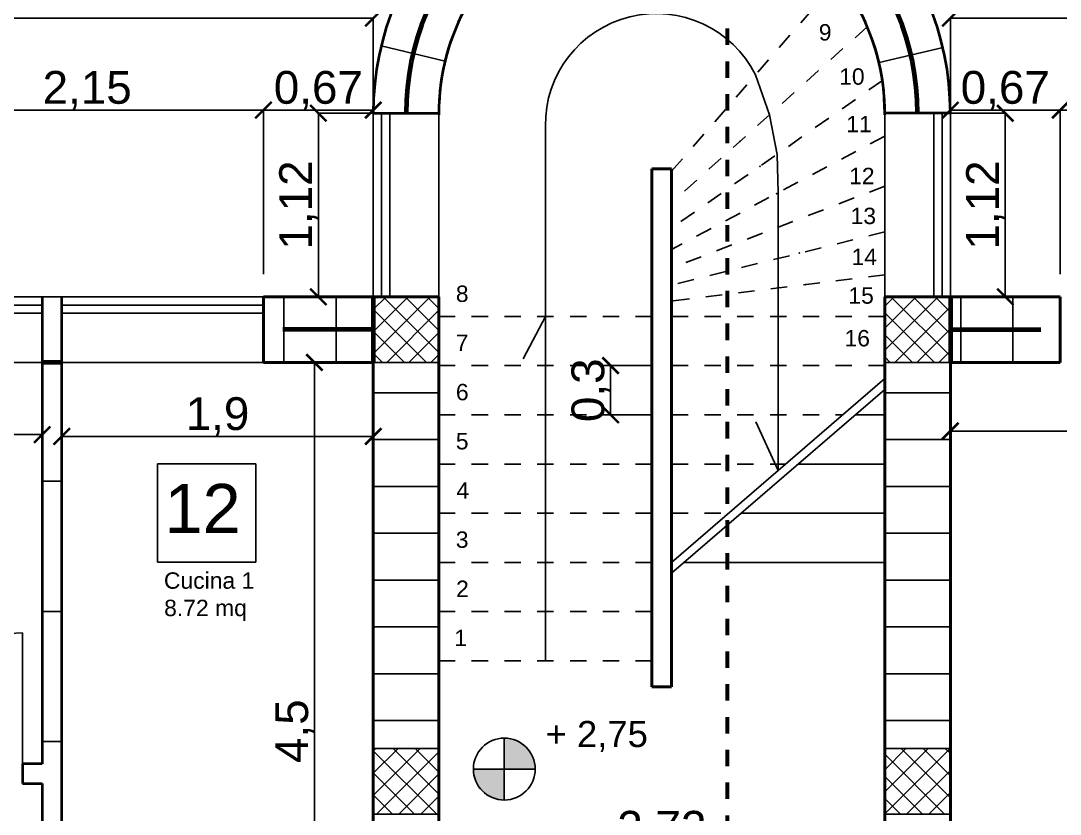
# Model space of a CAD drawing. Header units: millimetres. Extents: x 2459 to 3981, y 1231 to 4850.
# Drawn here: x 3667.85 to 3674.19, y 1289.13 to 1293.97 of the extents above; entities that cross this region are included whole.
import ezdxf

# ---------------------------------------------------------------- set-up
doc = ezdxf.new("R2010")
doc.units = ezdxf.units.MM
doc.linetypes.add('JIS_02_0.7', pattern=[1.35, 0.75, -0.6])
doc.linetypes.add('TRATTEGGIATA', pattern=[0.75, 0.5, -0.25])
for name, color, linetype, lineweight in [('linee murature', 253, 'Continuous', 70), ('linee muri', 7, 'Continuous', 40), ('SEZIONI', 7, 'TRATTEGGIATA', 60)]:
    doc.layers.add(name, color=color, linetype=linetype, lineweight=lineweight)
doc.layers.add('quoteee', color=7, linetype='Continuous')
doc.styles.get("Standard").update_dxf_attribs({"font": 'arial.ttf'})
doc.dimstyles.new('Copia di ISO-25', dxfattribs={"dimtxt": 0.2, "dimasz": 0.1, "dimexe": 0, "dimexo": 0, "dimgap": 0, "dimtad": 3, "dimtxsty": 'Standard', "dimblk": 'ARCHTICK', "dimcen": -2.5, "dimclrd": 256, "dimclre": 256, "dimclrt": 256, "dimadec": 0, "dimazin": 0, "dimtfac": 1, "dimtmove": 2, "dimatfit": 3, "dimldrblk": 'ARCHTICK', "dimfxl": 1, "dimfxlon": 1, "dimtfillclr": 256, "dimlwd": -1, "dimlwe": -1, "dimarcsym": 0})

# ---------------------------------------------------------------- blocks, each defined once
blk = doc.blocks.new('_ArchTick')
at = {"color": 0, "linetype": 'ByBlock', "const_width": 0.15}
blk.add_lwpolyline([(-0.5, -0.5), (0.5, 0.5)], dxfattribs=at)
blk = doc.blocks.new('*D184')
at = {"layer": 'Defpoints', "color": 0, "lineweight": -3, "ltscale": 0.01, "transparency": 16777216}
for p in [(3666.0347, 1291.8906), (3667.9847, 1291.8906), (3667.9847, 1291.4496)]:
    blk.add_point(p, dxfattribs=at)
at = {"layer": 'quoteee', "ltscale": 0.01, "transparency": 16777216}
for p, q in [((3666.0347, 1291.8906), (3666.0347, 1291.4496)), ((3667.9847, 1291.8906), (3667.9847, 1291.4496)), ((3666.0347, 1291.4496), (3667.9847, 1291.4496))]:
    blk.add_line(p, q, dxfattribs=at)
at = {"layer": 'quoteee', "ltscale": 0.01, "transparency": 16777216, "xscale": 0.1, "yscale": 0.1, "zscale": 0.1, "rotation": 180}
blk.add_blockref('_ArchTick', (3666.0347, 1291.4496), dxfattribs=at)
at = {"layer": 'quoteee', "ltscale": 0.01, "transparency": 16777216, "xscale": 0.1, "yscale": 0.1, "zscale": 0.1}
blk.add_blockref('_ArchTick', (3667.9847, 1291.4496), dxfattribs=at)
at = {"layer": 'quoteee', "ltscale": 0.01, "transparency": 16777216, "insert": (3667.0097, 1291.5698), "char_height": 0.2, "attachment_point": 5}
blk.add_mtext('1,95', dxfattribs=at)
blk = doc.blocks.new('*D185')
at = {"layer": 'Defpoints', "color": 0, "lineweight": -3, "ltscale": 0.01, "transparency": 16777216}
for p in [(3670.0047, 1291.439), (3668.1047, 1288.2906), (3670.0047, 1288.2906)]:
    blk.add_point(p, dxfattribs=at)
at = {"layer": 'quoteee', "ltscale": 0.01, "transparency": 16777216}
for p, q in [((3668.1047, 1290.439), (3668.1047, 1291.439)), ((3668.1047, 1291.439), (3670.0047, 1291.439)), ((3670.0047, 1290.439), (3670.0047, 1291.439))]:
    blk.add_line(p, q, dxfattribs=at)
at = {"layer": 'quoteee', "ltscale": 0.01, "transparency": 16777216, "xscale": 0.1, "yscale": 0.1, "zscale": 0.1, "rotation": 180}
blk.add_blockref('_ArchTick', (3668.1047, 1291.439), dxfattribs=at)
at = {"layer": 'quoteee', "ltscale": 0.01, "transparency": 16777216, "xscale": 0.1, "yscale": 0.1, "zscale": 0.1}
blk.add_blockref('_ArchTick', (3670.0047, 1291.439), dxfattribs=at)
at = {"layer": 'quoteee', "ltscale": 0.01, "transparency": 16777216, "insert": (3669.0547, 1291.5592), "char_height": 0.2, "attachment_point": 5}
blk.add_mtext('1,9', dxfattribs=at)
blk = doc.blocks.new('*D302')
at = {"layer": 'Defpoints', "color": 0, "lineweight": -3, "ltscale": 0.01, "transparency": 16777216}
for p in [(3669.6454, 1291.8906), (3670.0047, 1291.8906), (3670.0047, 1287.3906)]:
    blk.add_point(p, dxfattribs=at)
at = {"layer": 'quoteee', "ltscale": 0.01, "transparency": 16777216}
for p, q in [((3670.0047, 1291.8906), (3669.6454, 1291.8906)), ((3669.6454, 1287.3906), (3669.6454, 1291.8906)), ((3670.0047, 1287.3906), (3669.6454, 1287.3906))]:
    blk.add_line(p, q, dxfattribs=at)
at = {"layer": 'quoteee', "ltscale": 0.01, "transparency": 16777216, "xscale": 0.1, "yscale": 0.1, "zscale": 0.1}
for p, rotation in [((3669.6454, 1291.8906), 90), ((3669.6454, 1287.3906), 270)]:
    blk.add_blockref('_ArchTick', p, dxfattribs=dict(at, rotation=rotation))
at = {"layer": 'quoteee', "ltscale": 0.01, "transparency": 16777216, "insert": (3669.5257, 1289.6406), "char_height": 0.2, "attachment_point": 5, "rotation": 90}
blk.add_mtext('4,5', dxfattribs=at)
blk = doc.blocks.new('*D313')
at = {"layer": 'Defpoints', "color": 0, "lineweight": -3, "ltscale": 0.01, "transparency": 16777216}
for p in [(3673.1247, 1288.9156), (3670.4047, 1287.3906), (3673.1247, 1287.3906)]:
    blk.add_point(p, dxfattribs=at)
at = {"layer": 'quoteee', "ltscale": 0.01, "transparency": 16777216}
for p, q in [((3670.4047, 1287.9156), (3670.4047, 1288.9156)), ((3670.4047, 1288.9156), (3673.1247, 1288.9156)), ((3673.1247, 1287.9156), (3673.1247, 1288.9156))]:
    blk.add_line(p, q, dxfattribs=at)
at = {"layer": 'quoteee', "ltscale": 0.01, "transparency": 16777216, "xscale": 0.1, "yscale": 0.1, "zscale": 0.1, "rotation": 180}
blk.add_blockref('_ArchTick', (3670.4047, 1288.9156), dxfattribs=at)
at = {"layer": 'quoteee', "ltscale": 0.01, "transparency": 16777216, "xscale": 0.1, "yscale": 0.1, "zscale": 0.1}
blk.add_blockref('_ArchTick', (3673.1247, 1288.9156), dxfattribs=at)
at = {"layer": 'quoteee', "ltscale": 0.01, "transparency": 16777216, "insert": (3671.7647, 1289.0357), "char_height": 0.2, "attachment_point": 5}
blk.add_mtext('2,72', dxfattribs=at)
blk = doc.blocks.new('*D397')
at = {"layer": 'Defpoints', "color": 0, "lineweight": -3, "transparency": 16777216}
for p in [(3670.0047, 1293.4106), (3669.6697, 1292.2906), (3670.0047, 1292.2906)]:
    blk.add_point(p, dxfattribs=at)
at = {"layer": 'quoteee', "transparency": 16777216}
for p, q in [((3670.0047, 1293.4106), (3669.6697, 1293.4106)), ((3669.6697, 1293.4106), (3669.6697, 1292.2906)), ((3670.0047, 1292.2906), (3669.6697, 1292.2906))]:
    blk.add_line(p, q, dxfattribs=at)
at = {"layer": 'quoteee', "transparency": 16777216, "xscale": 0.1, "yscale": 0.1, "zscale": 0.1}
for p, rotation in [((3669.6697, 1293.4106), 90), ((3669.6697, 1292.2906), 270)]:
    blk.add_blockref('_ArchTick', p, dxfattribs=dict(at, rotation=rotation))
at = {"layer": 'quoteee', "transparency": 16777216, "insert": (3669.5496, 1292.8506), "char_height": 0.2, "attachment_point": 5, "rotation": 90}
blk.add_mtext('1,12', dxfattribs=at)
blk = doc.blocks.new('*D398')
at = {"layer": 'Defpoints', "color": 0, "lineweight": -3, "transparency": 16777216}
for p in [(3670.0047, 1293.4296), (3669.3347, 1292.2906), (3670.0047, 1292.2906)]:
    blk.add_point(p, dxfattribs=at)
at = {"layer": 'quoteee', "transparency": 16777216}
for p, q in [((3669.3347, 1292.4296), (3669.3347, 1293.4296)), ((3669.3347, 1293.4296), (3670.0047, 1293.4296)), ((3670.0047, 1292.4296), (3670.0047, 1293.4296))]:
    blk.add_line(p, q, dxfattribs=at)
at = {"layer": 'quoteee', "transparency": 16777216, "xscale": 0.1, "yscale": 0.1, "zscale": 0.1, "rotation": 180}
blk.add_blockref('_ArchTick', (3669.3347, 1293.4296), dxfattribs=at)
at = {"layer": 'quoteee', "transparency": 16777216, "xscale": 0.1, "yscale": 0.1, "zscale": 0.1}
blk.add_blockref('_ArchTick', (3670.0047, 1293.4296), dxfattribs=at)
at = {"layer": 'quoteee', "transparency": 16777216, "insert": (3669.6697, 1293.5497), "char_height": 0.2, "attachment_point": 5}
blk.add_mtext('0,67', dxfattribs=at)
blk = doc.blocks.new('*D399')
at = {"layer": 'Defpoints', "color": 0, "lineweight": -3, "transparency": 16777216}
for p in [(3669.3347, 1293.4296), (3667.1847, 1292.2906), (3669.3347, 1292.2906)]:
    blk.add_point(p, dxfattribs=at)
at = {"layer": 'quoteee', "transparency": 16777216}
for p, q in [((3667.1847, 1292.4296), (3667.1847, 1293.4296)), ((3667.1847, 1293.4296), (3669.3347, 1293.4296)), ((3669.3347, 1292.4296), (3669.3347, 1293.4296))]:
    blk.add_line(p, q, dxfattribs=at)
at = {"layer": 'quoteee', "transparency": 16777216, "xscale": 0.1, "yscale": 0.1, "zscale": 0.1, "rotation": 180}
blk.add_blockref('_ArchTick', (3667.1847, 1293.4296), dxfattribs=at)
at = {"layer": 'quoteee', "transparency": 16777216, "xscale": 0.1, "yscale": 0.1, "zscale": 0.1}
blk.add_blockref('_ArchTick', (3669.3347, 1293.4296), dxfattribs=at)
at = {"layer": 'quoteee', "transparency": 16777216, "insert": (3668.2597, 1293.5497), "char_height": 0.2, "attachment_point": 5}
blk.add_mtext('2,15', dxfattribs=at)
blk = doc.blocks.new('*D401')
at = {"layer": 'Defpoints', "color": 0, "lineweight": -3, "transparency": 16777216}
for p in [(3670.0047, 1293.9904), (3663.6147, 1292.2906), (3670.0047, 1292.2906)]:
    blk.add_point(p, dxfattribs=at)
at = {"layer": 'quoteee', "transparency": 16777216}
for p, q in [((3663.6147, 1292.9904), (3663.6147, 1293.9904)), ((3663.6147, 1293.9904), (3670.0047, 1293.9904)), ((3670.0047, 1292.9904), (3670.0047, 1293.9904))]:
    blk.add_line(p, q, dxfattribs=at)
at = {"layer": 'quoteee', "transparency": 16777216, "xscale": 0.1, "yscale": 0.1, "zscale": 0.1, "rotation": 180}
blk.add_blockref('_ArchTick', (3663.6147, 1293.9904), dxfattribs=at)
at = {"layer": 'quoteee', "transparency": 16777216, "xscale": 0.1, "yscale": 0.1, "zscale": 0.1}
blk.add_blockref('_ArchTick', (3670.0047, 1293.9904), dxfattribs=at)
at = {"layer": 'quoteee', "transparency": 16777216, "insert": (3666.8097, 1294.1106), "char_height": 0.2, "attachment_point": 5}
blk.add_mtext('6,39', dxfattribs=at)
blk = doc.blocks.new('*D402')
at = {"layer": 'Defpoints', "color": 0, "lineweight": -3, "transparency": 16777216}
for p in [(3671.7047, 1291.8706), (3671.4524, 1291.5706), (3671.7047, 1291.5706)]:
    blk.add_point(p, dxfattribs=at)
at = {"layer": 'quoteee', "transparency": 16777216}
for p, q in [((3671.7047, 1291.8706), (3671.4524, 1291.8706)), ((3671.4524, 1291.8706), (3671.4524, 1291.5706)), ((3671.7047, 1291.5706), (3671.4524, 1291.5706))]:
    blk.add_line(p, q, dxfattribs=at)
at = {"layer": 'quoteee', "transparency": 16777216, "xscale": 0.1, "yscale": 0.1, "zscale": 0.1}
for p, rotation in [((3671.4524, 1291.8706), 90), ((3671.4524, 1291.5706), 270)]:
    blk.add_blockref('_ArchTick', p, dxfattribs=dict(at, rotation=rotation))
at = {"layer": 'quoteee', "transparency": 16777216, "insert": (3671.3322, 1291.7206), "char_height": 0.2, "attachment_point": 5, "rotation": 90}
blk.add_mtext('0,3', dxfattribs=at)
blk = doc.blocks.new('*D452')
at = {"layer": 'Defpoints', "color": 0, "lineweight": -3, "transparency": 16777216}
for p in [(3679.9147, 1295.3345), (3663.6147, 1292.2906), (3679.9147, 1292.2906)]:
    blk.add_point(p, dxfattribs=at)
at = {"layer": 'quoteee', "transparency": 16777216}
for p, q in [((3663.6147, 1294.3345), (3663.6147, 1295.3345)), ((3663.6147, 1295.3345), (3679.9147, 1295.3345)), ((3679.9147, 1294.3345), (3679.9147, 1295.3345))]:
    blk.add_line(p, q, dxfattribs=at)
at = {"layer": 'quoteee', "transparency": 16777216, "xscale": 0.1, "yscale": 0.1, "zscale": 0.1, "rotation": 180}
blk.add_blockref('_ArchTick', (3663.6147, 1295.3345), dxfattribs=at)
at = {"layer": 'quoteee', "transparency": 16777216, "xscale": 0.1, "yscale": 0.1, "zscale": 0.1}
blk.add_blockref('_ArchTick', (3679.9147, 1295.3345), dxfattribs=at)
at = {"layer": 'quoteee', "transparency": 16777216, "insert": (3671.7647, 1295.4547), "char_height": 0.2, "attachment_point": 5}
blk.add_mtext('16,3', dxfattribs=at)
blk = doc.blocks.new('*D230')
at = {"layer": 'Defpoints', "color": 0, "lineweight": -3, "transparency": 16777216}
for p in [(3673.5247, 1293.4106), (3673.5247, 1292.2906), (3673.8597, 1292.2906)]:
    blk.add_point(p, dxfattribs=at)
at = {"layer": 'quoteee', "transparency": 16777216}
for p, q in [((3673.5247, 1293.4106), (3673.8597, 1293.4106)), ((3673.8597, 1293.4106), (3673.8597, 1292.2906)), ((3673.5247, 1292.2906), (3673.8597, 1292.2906))]:
    blk.add_line(p, q, dxfattribs=at)
at = {"layer": 'quoteee', "transparency": 16777216, "xscale": 0.1, "yscale": 0.1, "zscale": 0.1}
for p, rotation in [((3673.8597, 1293.4106), 90), ((3673.8597, 1292.2906), 270)]:
    blk.add_blockref('_ArchTick', p, dxfattribs=dict(at, rotation=rotation))
at = {"layer": 'quoteee', "transparency": 16777216, "insert": (3673.7396, 1292.8506), "char_height": 0.2, "attachment_point": 5, "rotation": 90}
blk.add_mtext('1,12', dxfattribs=at)
blk = doc.blocks.new('*D231')
at = {"layer": 'Defpoints', "color": 0, "lineweight": -3, "transparency": 16777216}
for p in [(3673.5247, 1293.4296), (3673.5247, 1292.2906), (3674.1947, 1292.2906)]:
    blk.add_point(p, dxfattribs=at)
at = {"layer": 'quoteee', "transparency": 16777216}
for p, q in [((3673.5247, 1292.4296), (3673.5247, 1293.4296)), ((3674.1947, 1293.4296), (3673.5247, 1293.4296)), ((3674.1947, 1292.4296), (3674.1947, 1293.4296))]:
    blk.add_line(p, q, dxfattribs=at)
at = {"layer": 'quoteee', "transparency": 16777216, "xscale": 0.1, "yscale": 0.1, "zscale": 0.1, "rotation": 180}
blk.add_blockref('_ArchTick', (3673.5247, 1293.4296), dxfattribs=at)
at = {"layer": 'quoteee', "transparency": 16777216, "xscale": 0.1, "yscale": 0.1, "zscale": 0.1}
blk.add_blockref('_ArchTick', (3674.1947, 1293.4296), dxfattribs=at)
at = {"layer": 'quoteee', "transparency": 16777216, "insert": (3673.8597, 1293.5497), "char_height": 0.2, "attachment_point": 5}
blk.add_mtext('0,67', dxfattribs=at)
blk = doc.blocks.new('*D232')
at = {"layer": 'Defpoints', "color": 0, "lineweight": -3, "transparency": 16777216}
for p in [(3674.1947, 1293.4296), (3674.1947, 1292.2906), (3676.3447, 1292.2906)]:
    blk.add_point(p, dxfattribs=at)
at = {"layer": 'quoteee', "transparency": 16777216}
for p, q in [((3674.1947, 1292.4296), (3674.1947, 1293.4296)), ((3676.3447, 1293.4296), (3674.1947, 1293.4296)), ((3676.3447, 1292.4296), (3676.3447, 1293.4296))]:
    blk.add_line(p, q, dxfattribs=at)
at = {"layer": 'quoteee', "transparency": 16777216, "xscale": 0.1, "yscale": 0.1, "zscale": 0.1, "rotation": 180}
blk.add_blockref('_ArchTick', (3674.1947, 1293.4296), dxfattribs=at)
at = {"layer": 'quoteee', "transparency": 16777216, "xscale": 0.1, "yscale": 0.1, "zscale": 0.1}
blk.add_blockref('_ArchTick', (3676.3447, 1293.4296), dxfattribs=at)
at = {"layer": 'quoteee', "transparency": 16777216, "insert": (3675.2697, 1293.5497), "char_height": 0.2, "attachment_point": 5}
blk.add_mtext('2,15', dxfattribs=at)
blk = doc.blocks.new('*D234')
at = {"layer": 'Defpoints', "color": 0, "lineweight": -3, "transparency": 16777216}
for p in [(3673.5247, 1293.9904), (3673.5247, 1292.2906), (3679.9147, 1292.2906)]:
    blk.add_point(p, dxfattribs=at)
at = {"layer": 'quoteee', "transparency": 16777216}
for p, q in [((3673.5247, 1292.9904), (3673.5247, 1293.9904)), ((3679.9147, 1293.9904), (3673.5247, 1293.9904)), ((3679.9147, 1292.9904), (3679.9147, 1293.9904))]:
    blk.add_line(p, q, dxfattribs=at)
at = {"layer": 'quoteee', "transparency": 16777216, "xscale": 0.1, "yscale": 0.1, "zscale": 0.1, "rotation": 180}
blk.add_blockref('_ArchTick', (3673.5247, 1293.9904), dxfattribs=at)
at = {"layer": 'quoteee', "transparency": 16777216, "xscale": 0.1, "yscale": 0.1, "zscale": 0.1}
blk.add_blockref('_ArchTick', (3679.9147, 1293.9904), dxfattribs=at)
at = {"layer": 'quoteee', "transparency": 16777216, "insert": (3676.7197, 1294.1106), "char_height": 0.2, "attachment_point": 5}
blk.add_mtext('6,39', dxfattribs=at)
blk = doc.blocks.new('*D677')
at = {"ltscale": 0.01, "transparency": 16777216}
for p, q in [((3673.5247, 1291.4718), (3673.5247, 1291.4718)), ((3675.4247, 1291.4718), (3673.5247, 1291.4718)), ((3675.4247, 1291.4718), (3675.4247, 1291.4718))]:
    blk.add_line(p, q, dxfattribs=at)
at = {"layer": 'Defpoints', "color": 0, "linetype": 'Continuous', "lineweight": -3, "ltscale": 0.01, "transparency": 16777216}
for p in [(3673.5247, 1291.4718), (3673.5247, 1291.4718), (3675.4247, 1291.4718)]:
    blk.add_point(p, dxfattribs=at)
at = {"linetype": 'Continuous', "ltscale": 0.01, "transparency": 16777216, "xscale": 0.1, "yscale": 0.1, "zscale": 0.1, "rotation": 180}
blk.add_blockref('_ArchTick', (3673.5247, 1291.4718), dxfattribs=at)
at = {"linetype": 'Continuous', "ltscale": 0.01, "transparency": 16777216, "xscale": 0.1, "yscale": 0.1, "zscale": 0.1}
blk.add_blockref('_ArchTick', (3675.4247, 1291.4718), dxfattribs=at)
at = {"linetype": 'Continuous', "lineweight": -3, "ltscale": 0.01, "transparency": 16777216, "insert": (3674.4747, 1291.592), "char_height": 0.2, "attachment_point": 5}
blk.add_mtext('1,9', dxfattribs=at)

msp = doc.modelspace()

# ---------------------------------------------------------------- hatches: boundary and pattern name
h = msp.add_hatch()
h.set_pattern_fill('ANSI37', color=256, scale=0.03)
h.paths.add_polyline_path([(3671.964742, 1287.791736), (3671.564742, 1287.791736), (3671.564742, 1287.391736), (3671.964742, 1287.391736)])
h.paths.add_polyline_path([(3664.014742, 1292.290565), (3663.614742, 1292.290565), (3663.614742, 1291.890565), (3664.014742, 1291.890565)])
h.paths.add_polyline_path([(3667.024742, 1292.290565), (3666.624742, 1292.290565), (3666.624742, 1291.890565), (3667.024742, 1291.890565)])
h.paths.add_polyline_path([(3670.004742, 1291.890565), (3670.404742, 1291.890565), (3670.404742, 1292.290565), (3670.004742, 1292.290565)])
h.paths.add_polyline_path([(3670.004742, 1289.134637), (3670.404742, 1289.134637), (3670.404742, 1289.534637), (3670.004742, 1289.534637)])
h.paths.add_polyline_path([(3664.014742, 1289.534637), (3663.614742, 1289.534637), (3663.614742, 1289.134637), (3664.014742, 1289.134637)])
h.paths.add_polyline_path([(3670.004742, 1284.920565), (3670.404742, 1284.920565), (3670.404742, 1285.320565), (3670.004742, 1285.320565)])
h.paths.add_polyline_path([(3668.374742, 1285.320565), (3667.974742, 1285.320565), (3667.974742, 1284.920565), (3668.374742, 1284.920565)])
h.paths.add_polyline_path([(3663.614742, 1285.320565), (3663.614742, 1284.920565), (3664.014742, 1284.920565), (3664.014742, 1285.320565)])
h.paths.add_polyline_path([(3671.969742, 1280.470565), (3671.559742, 1280.470565), (3671.559742, 1280.070565), (3671.969742, 1280.070565)])
h.paths.add_polyline_path([(3668.374742, 1280.470565), (3667.974742, 1280.470565), (3667.974742, 1280.070565), (3668.374742, 1280.070565)])
h.paths.add_polyline_path([(3664.014742, 1280.070565), (3664.014742, 1280.470565), (3663.614742, 1280.470565), (3663.614742, 1280.070565)])
at = {"linetype": 'Continuous'}
h = msp.add_hatch(dxfattribs=at)
h.set_pattern_fill('ANSI37', color=256, scale=0.03)
h.paths.add_polyline_path([(3679.514742, 1292.290565), (3679.914742, 1292.290565), (3679.914742, 1291.890565), (3679.514742, 1291.890565)])
h.paths.add_polyline_path([(3676.504742, 1292.290565), (3676.904742, 1292.290565), (3676.904742, 1291.890565), (3676.504742, 1291.890565)])
h.paths.add_polyline_path([(3673.124742, 1292.290565), (3673.524742, 1292.290565), (3673.524742, 1291.890565), (3673.124742, 1291.890565)])
h.paths.add_polyline_path([(3673.124742, 1289.534637), (3673.524742, 1289.534637), (3673.524742, 1289.134637), (3673.124742, 1289.134637)])
h.paths.add_polyline_path([(3679.514742, 1289.534637), (3679.914742, 1289.534637), (3679.914742, 1289.134637), (3679.514742, 1289.134637)])
h.paths.add_polyline_path([(3673.124742, 1285.320565), (3673.524742, 1285.320565), (3673.524742, 1284.920565), (3673.124742, 1284.920565)])
h.paths.add_polyline_path([(3675.154742, 1285.320565), (3675.554742, 1285.320565), (3675.554742, 1284.920565), (3675.154742, 1284.920565)])
h.paths.add_polyline_path([(3679.514742, 1285.320565), (3679.914742, 1285.320565), (3679.914742, 1284.920565), (3679.514742, 1284.920565)])
h.paths.add_polyline_path([(3675.154742, 1280.470565), (3675.554742, 1280.470565), (3675.554742, 1280.070565), (3675.154742, 1280.070565)])
h.paths.add_polyline_path([(3679.514742, 1280.470565), (3679.914742, 1280.470565), (3679.914742, 1280.070565), (3679.514742, 1280.070565)])
h = msp.add_hatch(color=256, dxfattribs=at)
h.dxf.hatch_style = 1
h.paths.add_polyline_path([(3670.803976, 1289.598163), (3670.803976, 1289.409361), (3670.992779, 1289.409361, 0.41421356)])
h.paths.add_polyline_path([(3670.803976, 1289.409361), (3670.615173, 1289.409361, 0.41421356), (3670.803976, 1289.220558)])
h = msp.add_hatch(color=256)
h.dxf.hatch_style = 1
h.paths.add_polyline_path([(3670.803976, 1289.598163), (3670.803976, 1289.409361), (3670.992779, 1289.409361, 0.41421356)])
h.paths.add_polyline_path([(3670.803976, 1289.409361), (3670.615173, 1289.409361, 0.41421356), (3670.803976, 1289.220558)])

# ---------------------------------------------------------------- linework, layer by layer
at = {"linetype": 'TRATTEGGIATA', "ltscale": 0.003}
for p, q in [((3671.824742, 1293.056348), (3672.847771, 1294.233209)), ((3671.824742, 1293.056348), (3672.847771, 1294.233209)), ((3671.824742, 1293.056348), (3672.847771, 1294.233209)), ((3671.824742, 1293.056348), (3672.847771, 1294.233209)), ((3673.01816, 1293.938434), (3671.824742, 1292.863876)), ((3673.01816, 1293.938434), (3671.824742, 1292.863876)), ((3673.110116, 1293.609753), (3671.824742, 1292.709725)), ((3673.110116, 1293.609753), (3671.824742, 1292.709725)), ((3673.124742, 1293.271203), (3671.824742, 1292.579981)), ((3673.124742, 1293.271203), (3671.824742, 1292.579981)), ((3673.124742, 1292.965163), (3671.824742, 1292.46614)), ((3673.124742, 1292.965163), (3671.824742, 1292.46614)), ((3673.124742, 1292.686674), (3671.824742, 1292.362547)), ((3673.124742, 1292.686674), (3671.824742, 1292.362547)), ((3673.124742, 1292.424729), (3671.824742, 1292.265109)), ((3673.124742, 1292.424729), (3671.824742, 1292.265109)), ((3670.404742, 1292.170565), (3671.704742, 1292.170565)), ((3670.404742, 1292.170565), (3671.704742, 1292.170565)), ((3671.824742, 1292.170565), (3673.124742, 1292.170565)), ((3671.824742, 1292.170565), (3673.124742, 1292.170565)), ((3671.704742, 1291.870565), (3670.404742, 1291.870565)), ((3671.704742, 1291.870565), (3670.404742, 1291.870565)), ((3671.824742, 1291.870565), (3673.124742, 1291.870565)), ((3671.824742, 1291.870565), (3673.124742, 1291.870565)), ((3671.704742, 1291.570565), (3670.404742, 1291.570565)), ((3671.704742, 1291.570565), (3670.404742, 1291.570565)), ((3671.824742, 1291.570565), (3672.867969, 1291.570565)), ((3671.824742, 1291.570565), (3672.867969, 1291.570565)), ((3671.704742, 1291.270565), (3670.404742, 1291.270565)), ((3671.704742, 1291.270565), (3670.404742, 1291.270565)), ((3671.824742, 1291.270565), (3672.520227, 1291.270565)), ((3671.824742, 1291.270565), (3672.520227, 1291.270565)), ((3671.704742, 1290.970565), (3670.404742, 1290.970565)), ((3671.704742, 1290.970565), (3670.404742, 1290.970565)), ((3671.824742, 1290.970565), (3672.172484, 1290.970565)), ((3671.824742, 1290.970565), (3672.172484, 1290.970565)), ((3671.704742, 1290.670565), (3670.404742, 1290.670565)), ((3671.704742, 1290.670565), (3670.404742, 1290.670565)), ((3671.704742, 1290.370565), (3670.404742, 1290.370565)), ((3671.704742, 1290.370565), (3670.404742, 1290.370565)), ((3670.404742, 1290.070565), (3671.704742, 1290.070565)), ((3670.404742, 1290.070565), (3671.704742, 1290.070565))]:
    msp.add_line(p, q, dxfattribs=at)
at = {"linetype": 'Continuous'}
for p, q in [((3670.442351, 1293.728188), (3670.053413, 1293.821605)), ((3673.091142, 1293.720063), (3673.480646, 1293.811092)), ((3672.421451, 1293.401155), (3672.336257, 1293.644779)), ((3670.004742, 1292.290565), (3670.004742, 1293.410565)), ((3670.004742, 1292.290565), (3670.004742, 1293.410565)), ((3670.004742, 1293.410565), (3670.004742, 1292.290565)), ((3670.004742, 1292.290565), (3670.004742, 1293.410565)), ((3670.004742, 1293.410565), (3670.404742, 1293.410565)), ((3670.004742, 1292.290565), (3670.004742, 1293.410565)), ((3670.054742, 1293.410565), (3670.054742, 1292.290565)), ((3670.054742, 1292.290565), (3670.054742, 1293.410565)), ((3670.104742, 1293.410565), (3670.104742, 1292.290565)), ((3670.404742, 1292.290565), (3670.404742, 1293.410565)), ((3670.404742, 1292.290565), (3670.404742, 1293.410565)), ((3670.404742, 1292.290565), (3670.404742, 1293.410565)), ((3670.404742, 1292.290565), (3670.404742, 1293.410565)), ((3670.404742, 1293.410565), (3670.404742, 1292.290565)), ((3672.467429, 1293.159739), (3672.421451, 1293.401155)), ((3673.124742, 1292.290565), (3673.124742, 1293.410565)), ((3673.124742, 1292.290565), (3673.124742, 1293.410565)), ((3673.124742, 1292.290565), (3673.124742, 1293.410565)), ((3673.524742, 1293.410565), (3673.124742, 1293.410565)), ((3673.124742, 1293.410565), (3673.124742, 1292.290565)), ((3673.124742, 1292.290565), (3673.124742, 1293.400175)), ((3673.124742, 1292.290565), (3673.124742, 1293.400175)), ((3673.424742, 1293.410565), (3673.424742, 1292.290565)), ((3673.474742, 1293.410565), (3673.474742, 1292.290565)), ((3673.474742, 1292.290565), (3673.474742, 1293.410565)), ((3673.524742, 1292.290565), (3673.524742, 1293.410565)), ((3673.524742, 1292.290565), (3673.524742, 1293.410565)), ((3673.524742, 1292.290565), (3673.524742, 1293.410565)), ((3673.524742, 1293.410565), (3673.524742, 1292.290565)), ((3673.524742, 1292.290565), (3673.524742, 1293.410565)), ((3673.524742, 1292.290565), (3673.524742, 1293.410565)), ((3671.054742, 1292.170565), (3671.054658, 1293.341966)), ((3672.474742, 1292.925592), (3672.467429, 1293.159739)), ((3671.704742, 1289.910565), (3671.704742, 1293.070565)), ((3671.704742, 1293.070565), (3671.824742, 1293.070565)), ((3671.824742, 1293.070565), (3671.824742, 1289.910565)), ((3672.474742, 1292.715652), (3672.474742, 1292.925592)), ((3672.474742, 1292.52461), (3672.474742, 1292.715652)), ((3672.474742, 1292.344919), (3672.474742, 1292.52461)), ((3667.184742, 1292.290565), (3669.334742, 1292.290565)), ((3667.184742, 1292.290565), (3669.334742, 1292.290565)), ((3669.214742, 1292.290565), (3667.184742, 1292.290565)), ((3669.334742, 1292.290565), (3667.184742, 1292.290565)), ((3669.334742, 1291.890565), (3669.334742, 1292.290565)), ((3669.334742, 1292.290565), (3670.004742, 1292.290565)), ((3669.334742, 1292.290565), (3669.334742, 1291.890565)), ((3670.004742, 1292.290565), (3669.334742, 1292.290565)), ((3669.334742, 1292.290565), (3669.334742, 1291.890565)), ((3669.334742, 1291.890565), (3669.334742, 1292.290565)), ((3669.334742, 1292.290565), (3670.004742, 1292.290565)), ((3669.334742, 1291.890565), (3669.334742, 1292.290565)), ((3669.460169, 1292.290565), (3669.460169, 1291.890565)), ((3669.460169, 1292.290565), (3669.460169, 1291.890565)), ((3669.777669, 1292.290565), (3669.777669, 1291.890565)), ((3669.777669, 1292.290565), (3669.777669, 1291.890565)), ((3670.004742, 1292.290565), (3670.404742, 1292.290565)), ((3670.004742, 1292.290565), (3670.404742, 1292.290565)), ((3670.404742, 1292.290565), (3670.004742, 1292.290565)), ((3670.004742, 1292.290565), (3670.404742, 1292.290565)), ((3670.404742, 1292.290565), (3670.004742, 1292.290565)), ((3670.004742, 1292.290565), (3670.004742, 1291.890565)), ((3670.404742, 1292.290565), (3670.004742, 1292.290565)), ((3670.004742, 1292.290565), (3670.004742, 1291.890565)), ((3670.054742, 1292.290565), (3670.104742, 1292.290565)), ((3670.104742, 1292.290565), (3670.054742, 1292.290565)), ((3670.404742, 1287.390565), (3670.404742, 1292.290565)), ((3670.404742, 1291.890565), (3670.404742, 1292.290565)), ((3672.474742, 1292.170565), (3672.474742, 1292.344919)), ((3673.124742, 1292.290565), (3673.124742, 1287.390565)), ((3673.524742, 1292.290565), (3673.124742, 1292.290565)), ((3673.524742, 1292.290565), (3673.124742, 1292.290565)), ((3673.124742, 1292.290565), (3673.524742, 1292.290565)), ((3673.124742, 1287.390565), (3673.124742, 1292.290565)), ((3673.124742, 1292.290565), (3673.524742, 1292.290565)), ((3673.124742, 1291.890565), (3673.124742, 1292.290565)), ((3673.124742, 1292.290565), (3673.524742, 1292.290565)), ((3673.124742, 1292.290565), (3673.524742, 1292.290565)), ((3673.474742, 1292.290565), (3673.424742, 1292.290565)), ((3673.424742, 1292.290565), (3673.474742, 1292.290565)), ((3673.524742, 1292.290565), (3674.194742, 1292.290565)), ((3673.524742, 1292.290565), (3673.524742, 1291.890565)), ((3674.194742, 1292.290565), (3673.524742, 1292.290565)), ((3673.524742, 1292.290565), (3673.524742, 1291.890565)), ((3673.587669, 1292.290565), (3673.587669, 1291.890565)), ((3673.587669, 1292.290565), (3673.587669, 1291.890565)), ((3673.905169, 1292.290565), (3673.905169, 1291.890565)), ((3673.905169, 1292.290565), (3673.905169, 1291.890565)), ((3674.194742, 1291.890565), (3674.194742, 1292.290565)), ((3667.984742, 1292.240565), (3667.184742, 1292.240565)), ((3669.214742, 1292.240565), (3668.104742, 1292.240565)), ((3669.334742, 1292.240565), (3669.334742, 1292.190565)), ((3667.984742, 1292.190565), (3667.184742, 1292.190565)), ((3669.334742, 1292.190565), (3668.104742, 1292.190565)), ((3671.054742, 1292.170565), (3670.918409, 1291.911692)), ((3671.054742, 1292.170565), (3671.054742, 1290.070565)), ((3672.474742, 1292.170565), (3672.474742, 1291.231324)), ((3667.184742, 1291.890565), (3669.334742, 1291.890565)), ((3667.184742, 1291.890565), (3669.334742, 1291.890565)), ((3669.214742, 1291.890565), (3667.184742, 1291.890565)), ((3667.184742, 1291.890565), (3669.334742, 1291.890565)), ((3668.104742, 1291.890565), (3667.984742, 1291.890565)), ((3667.984742, 1291.890565), (3667.984742, 1289.440565)), ((3668.104742, 1289.440565), (3668.104742, 1291.890565)), ((3670.004742, 1291.890565), (3669.334742, 1291.890565)), ((3669.334742, 1291.890565), (3670.004742, 1291.890565)), ((3670.004742, 1291.890565), (3669.334742, 1291.890565)), ((3670.004742, 1287.390565), (3670.004742, 1291.890565)), ((3670.004742, 1291.890565), (3670.404742, 1291.890565)), ((3673.524742, 1291.890565), (3673.124742, 1291.890565)), ((3673.524742, 1287.390565), (3673.524742, 1291.890565)), ((3673.524742, 1291.890565), (3674.194742, 1291.890565)), ((3673.524742, 1291.890565), (3674.194742, 1291.890565)), ((3671.824742, 1290.670565), (3673.124742, 1291.792084)), ((3671.824742, 1290.604529), (3673.124742, 1291.726049)), ((3670.004742, 1291.705215), (3670.404742, 1291.705215)), ((3670.004742, 1291.705215), (3670.404742, 1291.705215)), ((3673.124742, 1291.705215), (3673.524742, 1291.705215)), ((3673.124742, 1291.705215), (3673.524742, 1291.705215)), ((3672.474742, 1291.231324), (3672.338285, 1291.528087)), ((3672.944514, 1291.570565), (3673.124742, 1291.570565)), ((3670.004742, 1291.419465), (3670.404742, 1291.419465)), ((3670.004742, 1291.419465), (3670.404742, 1291.419465)), ((3673.124742, 1291.419465), (3673.524742, 1291.419465)), ((3673.124742, 1291.419465), (3673.524742, 1291.419465)), ((3669.288376, 1291.271465), (3668.688376, 1291.271465)), ((3668.688376, 1291.271465), (3668.688376, 1290.671465)), ((3669.288376, 1290.671465), (3669.288376, 1291.271465)), ((3672.596771, 1291.270565), (3673.124742, 1291.270565)), ((3667.984742, 1291.165465), (3668.104742, 1291.165465)), ((3667.984742, 1291.165465), (3668.104742, 1291.165465)), ((3670.004742, 1291.133715), (3670.404742, 1291.133715)), ((3670.004742, 1291.133715), (3670.404742, 1291.133715)), ((3673.124742, 1291.133715), (3673.524742, 1291.133715)), ((3673.124742, 1291.133715), (3673.524742, 1291.133715)), ((3672.249029, 1290.970565), (3673.124742, 1290.970565)), ((3670.004742, 1290.847965), (3670.404742, 1290.847965)), ((3670.004742, 1290.847965), (3670.404742, 1290.847965)), ((3673.124742, 1290.847965), (3673.524742, 1290.847965)), ((3673.124742, 1290.847965), (3673.524742, 1290.847965)), ((3668.688376, 1290.671465), (3669.288376, 1290.671465)), ((3671.901286, 1290.670565), (3673.124742, 1290.670565)), ((3670.004742, 1290.562215), (3670.404742, 1290.562215)), ((3670.004742, 1290.562215), (3670.404742, 1290.562215)), ((3673.124742, 1290.562215), (3673.524742, 1290.562215)), ((3673.124742, 1290.562215), (3673.524742, 1290.562215)), ((3667.984742, 1290.371715), (3668.104742, 1290.371715)), ((3667.984742, 1290.371715), (3668.104742, 1290.371715)), ((3670.004742, 1290.276465), (3670.404742, 1290.276465)), ((3670.004742, 1290.276465), (3670.404742, 1290.276465)), ((3673.124742, 1290.276465), (3673.524742, 1290.276465)), ((3673.124742, 1290.276465), (3673.524742, 1290.276465)), ((3667.864742, 1289.440565), (3667.864742, 1290.240565)), ((3670.004742, 1289.990715), (3670.404742, 1289.990715)), ((3670.004742, 1289.990715), (3670.404742, 1289.990715)), ((3673.124742, 1289.990715), (3673.524742, 1289.990715)), ((3673.124742, 1289.990715), (3673.524742, 1289.990715)), ((3671.824742, 1289.910565), (3671.704742, 1289.910565)), ((3670.004742, 1289.704965), (3670.404742, 1289.704965)), ((3670.004742, 1289.704965), (3670.404742, 1289.704965)), ((3673.124742, 1289.704965), (3673.524742, 1289.704965)), ((3673.124742, 1289.704965), (3673.524742, 1289.704965)), ((3667.984742, 1289.577965), (3668.104742, 1289.577965)), ((3667.984742, 1289.577965), (3668.104742, 1289.577965)), ((3670.803976, 1289.220558), (3670.803976, 1289.598163)), ((3670.404742, 1289.534637), (3670.004742, 1289.534637)), ((3670.004742, 1289.534637), (3670.004742, 1289.134637)), ((3670.404742, 1289.134637), (3670.404742, 1289.534637)), ((3673.124742, 1289.134637), (3673.124742, 1289.534637)), ((3673.124742, 1289.534637), (3673.524742, 1289.534637)), ((3673.524742, 1289.534637), (3673.524742, 1289.134637)), ((3667.984742, 1289.440565), (3667.864742, 1289.440565)), ((3667.864742, 1289.440565), (3667.864742, 1289.320565)), ((3668.104742, 1289.320565), (3668.104742, 1289.440565)), ((3670.615173, 1289.409361), (3670.992779, 1289.409361)), ((3667.864742, 1289.320565), (3667.984742, 1289.320565)), ((3667.984742, 1289.320565), (3667.984742, 1288.290565)), ((3668.104742, 1288.290565), (3668.104742, 1289.320565)), ((3670.004742, 1289.134637), (3670.404742, 1289.134637)), ((3673.524742, 1289.134637), (3673.124742, 1289.134637))]:
    msp.add_line(p, q, dxfattribs=at)
for p, q in [((3670.442351, 1293.728188), (3670.053413, 1293.821605)), ((3673.091142, 1293.720063), (3673.480646, 1293.811092)), ((3672.421451, 1293.401155), (3672.336257, 1293.644779)), ((3670.004742, 1292.290565), (3670.004742, 1293.410565)), ((3670.004742, 1292.290565), (3670.004742, 1293.410565)), ((3670.004742, 1293.410565), (3670.004742, 1292.290565)), ((3670.004742, 1292.290565), (3670.004742, 1293.410565)), ((3670.004742, 1292.290565), (3670.004742, 1293.410565)), ((3670.054742, 1293.410565), (3670.054742, 1292.290565)), ((3670.054742, 1292.290565), (3670.054742, 1293.410565)), ((3670.104742, 1293.410565), (3670.104742, 1292.290565)), ((3670.404742, 1292.290565), (3670.404742, 1293.410565)), ((3670.404742, 1292.290565), (3670.404742, 1293.410565)), ((3670.404742, 1292.290565), (3670.404742, 1293.410565)), ((3670.404742, 1292.290565), (3670.404742, 1293.410565)), ((3670.404742, 1293.410565), (3670.404742, 1292.290565)), ((3672.467429, 1293.159739), (3672.421451, 1293.401155)), ((3673.124742, 1292.290565), (3673.124742, 1293.410565)), ((3673.124742, 1292.290565), (3673.124742, 1293.410565)), ((3673.124742, 1292.290565), (3673.124742, 1293.410565)), ((3673.124742, 1293.410565), (3673.124742, 1292.290565)), ((3673.124742, 1292.290565), (3673.124742, 1293.400175)), ((3673.124742, 1292.290565), (3673.124742, 1293.400175)), ((3673.424742, 1293.410565), (3673.424742, 1292.290565)), ((3673.474742, 1293.410565), (3673.474742, 1292.290565)), ((3673.474742, 1292.290565), (3673.474742, 1293.410565)), ((3673.524742, 1292.290565), (3673.524742, 1293.410565)), ((3673.524742, 1292.290565), (3673.524742, 1293.410565)), ((3673.524742, 1292.290565), (3673.524742, 1293.410565)), ((3673.524742, 1293.410565), (3673.524742, 1292.290565)), ((3673.524742, 1292.290565), (3673.524742, 1293.410565)), ((3673.524742, 1292.290565), (3673.524742, 1293.410565)), ((3671.054742, 1292.170565), (3671.054658, 1293.341966)), ((3672.474742, 1292.925592), (3672.467429, 1293.159739)), ((3672.474742, 1292.715652), (3672.474742, 1292.925592)), ((3672.474742, 1292.52461), (3672.474742, 1292.715652)), ((3672.474742, 1292.344919), (3672.474742, 1292.52461)), ((3667.184742, 1292.290565), (3669.334742, 1292.290565)), ((3667.184742, 1292.290565), (3669.334742, 1292.290565)), ((3669.214742, 1292.290565), (3667.184742, 1292.290565)), ((3669.334742, 1292.290565), (3667.184742, 1292.290565)), ((3670.404742, 1292.290565), (3670.004742, 1292.290565)), ((3670.004742, 1292.290565), (3670.004742, 1291.890565)), ((3670.004742, 1292.290565), (3670.404742, 1292.290565)), ((3670.004742, 1292.290565), (3670.404742, 1292.290565)), ((3670.404742, 1292.290565), (3670.004742, 1292.290565)), ((3670.404742, 1292.290565), (3670.004742, 1292.290565)), ((3670.054742, 1292.290565), (3670.104742, 1292.290565)), ((3670.104742, 1292.290565), (3670.054742, 1292.290565)), ((3672.474742, 1292.170565), (3672.474742, 1292.344919)), ((3673.124742, 1291.890565), (3673.124742, 1292.290565)), ((3673.124742, 1292.290565), (3673.524742, 1292.290565)), ((3673.524742, 1292.290565), (3673.124742, 1292.290565)), ((3673.524742, 1292.290565), (3673.124742, 1292.290565)), ((3673.124742, 1292.290565), (3673.524742, 1292.290565)), ((3673.124742, 1292.290565), (3673.524742, 1292.290565)), ((3673.474742, 1292.290565), (3673.424742, 1292.290565)), ((3673.424742, 1292.290565), (3673.474742, 1292.290565)), ((3673.524742, 1292.290565), (3674.194742, 1292.290565)), ((3673.524742, 1292.290565), (3673.524742, 1291.890565)), ((3667.184742, 1292.240565), (3667.984742, 1292.240565)), ((3667.984742, 1292.240565), (3667.184742, 1292.240565)), ((3669.214742, 1292.240565), (3668.104742, 1292.240565)), ((3668.104742, 1292.240565), (3669.334742, 1292.240565)), ((3669.334742, 1292.240565), (3669.334742, 1292.190565)), ((3667.984742, 1292.190565), (3667.184742, 1292.190565)), ((3669.334742, 1292.190565), (3668.104742, 1292.190565)), ((3671.054742, 1292.170565), (3670.918409, 1291.911692)), ((3671.054742, 1292.170565), (3671.054742, 1290.070565)), ((3672.474742, 1292.170565), (3672.474742, 1291.231324)), ((3667.184742, 1291.890565), (3669.334742, 1291.890565)), ((3667.184742, 1291.890565), (3669.334742, 1291.890565)), ((3669.214742, 1291.890565), (3667.184742, 1291.890565)), ((3667.184742, 1291.890565), (3669.334742, 1291.890565)), ((3670.004742, 1291.890565), (3670.404742, 1291.890565)), ((3673.524742, 1291.890565), (3673.124742, 1291.890565)), ((3673.524742, 1291.890565), (3674.194742, 1291.890565)), ((3671.824742, 1290.670565), (3673.124742, 1291.792084)), ((3671.824742, 1290.604529), (3673.124742, 1291.726049)), ((3672.474742, 1291.231324), (3672.338285, 1291.528087)), ((3669.288376, 1291.271465), (3668.688376, 1291.271465)), ((3668.688376, 1291.271465), (3668.688376, 1290.671465)), ((3669.288376, 1290.671465), (3669.288376, 1291.271465)), ((3668.688376, 1290.671465), (3669.288376, 1290.671465)), ((3667.864742, 1289.440565), (3667.864742, 1290.240565)), ((3670.803976, 1289.220558), (3670.803976, 1289.598163)), ((3670.404742, 1289.534637), (3670.004742, 1289.534637)), ((3670.004742, 1289.534637), (3670.004742, 1289.134637)), ((3670.404742, 1289.134637), (3670.404742, 1289.534637)), ((3673.124742, 1289.134637), (3673.124742, 1289.534637)), ((3673.124742, 1289.534637), (3673.524742, 1289.534637)), ((3673.524742, 1289.534637), (3673.524742, 1289.134637)), ((3670.615173, 1289.409361), (3670.992779, 1289.409361)), ((3670.004742, 1289.134637), (3670.404742, 1289.134637)), ((3673.524742, 1289.134637), (3673.124742, 1289.134637))]:
    msp.add_line(p, q)
at = {"lineweight": 70}
for p, q in [((3670.004742, 1292.290565), (3670.004742, 1291.890565)), ((3673.524742, 1292.290565), (3673.524742, 1291.890565)), ((3668.104742, 1291.890565), (3667.984742, 1291.890565))]:
    msp.add_line(p, q, dxfattribs=at)
at = {"linetype": 'Continuous', "ltscale": 0.01}
for p, q in [((3670.004742, 1291.890565), (3670.004742, 1287.390565)), ((3673.524742, 1291.890565), (3673.524742, 1287.390565))]:
    msp.add_line(p, q, dxfattribs=at)
at = {"linetype": 'Continuous'}
msp.add_circle((3670.803976, 1289.409361), 0.188803, dxfattribs=at)
msp.add_circle((3670.803976, 1289.409361), 0.188803)
for centre, radius, start, end in [((3671.764742, 1293.410565), 1.76, 360, 180), ((3671.764762, 1293.410565), 1.36002, 359.5622927, 180), ((3671.731273, 1293.341751), 0.676615, 26.6064011, 180.9029749), ((3667.864742, 1289.440565), 0.8, 90, 180)]:
    msp.add_arc(centre, radius, start, end, dxfattribs=at)
for centre, radius, start, end in [((3671.731273, 1293.341751), 0.676615, 26.6064011, 180.9029749), ((3667.864742, 1289.440565), 0.8, 90, 180)]:
    msp.add_arc(centre, radius, start, end)
for p in [(3672.241311, 1293.238957), (3672.362671, 1293.086387), (3672.464533, 1292.920164), (3672.545377, 1292.742766), (3672.604, 1292.556838), (3672.639527, 1292.365152), (3671.054742, 1291.870565), (3671.054742, 1291.570565), (3671.054742, 1291.270565), (3671.054742, 1290.970565), (3671.054742, 1290.670565), (3671.054742, 1290.370565)]:
    msp.add_point(p, dxfattribs=at)
for p in [(3672.241311, 1293.238957), (3672.362671, 1293.086387), (3672.464533, 1292.920164), (3672.545377, 1292.742766), (3672.604, 1292.556838), (3672.639527, 1292.365152), (3671.054742, 1291.870565), (3671.054742, 1291.570565), (3671.054742, 1291.270565), (3671.054742, 1290.970565), (3671.054742, 1290.670565), (3671.054742, 1290.370565)]:
    msp.add_point(p)
at = {"layer": 'linee murature', "linetype": 'Continuous'}
for p, q in [((3670.004742, 1292.090565), (3669.453419, 1292.090565)), ((3673.524742, 1292.090565), (3674.076065, 1292.090565))]:
    msp.add_line(p, q, dxfattribs=at)
at = {"layer": 'linee murature', "lineweight": 70}
for p, q in [((3670.004742, 1292.090565), (3669.453419, 1292.090565)), ((3673.524742, 1292.090565), (3674.076065, 1292.090565))]:
    msp.add_line(p, q, dxfattribs=at)
at = {"layer": 'linee murature', "linetype": 'Continuous'}
msp.add_arc((3671.764762, 1293.410565), 1.56002, 0, 180, dxfattribs=at)
at = {"layer": 'linee murature', "lineweight": 70}
msp.add_arc((3671.764762, 1293.410565), 1.56002, 0, 180, dxfattribs=at)
at = {"layer": 'linee muri'}
for p, q in [((3670.004742, 1293.410565), (3670.404742, 1293.410565)), ((3670.004742, 1293.410565), (3670.404742, 1293.410565)), ((3673.524742, 1293.410565), (3673.124742, 1293.410565)), ((3673.524742, 1293.410565), (3673.124742, 1293.410565)), ((3671.704742, 1289.910565), (3671.704742, 1293.070565)), ((3671.704742, 1293.070565), (3671.824742, 1293.070565)), ((3671.824742, 1293.070565), (3671.704742, 1293.070565)), ((3671.704742, 1293.070565), (3671.704742, 1289.910565)), ((3671.824742, 1293.070565), (3671.824742, 1289.910565)), ((3671.824742, 1289.910565), (3671.824742, 1293.070565)), ((3667.984742, 1292.290565), (3667.984742, 1289.440565)), ((3668.104742, 1289.440565), (3668.104742, 1292.290565)), ((3669.334742, 1291.890565), (3669.334742, 1292.290565)), ((3669.334742, 1292.290565), (3670.004742, 1292.290565)), ((3669.334742, 1292.290565), (3669.334742, 1291.890565)), ((3669.334742, 1291.890565), (3669.334742, 1292.290565)), ((3670.004742, 1292.290565), (3669.334742, 1292.290565)), ((3669.334742, 1292.290565), (3669.334742, 1291.890565)), ((3669.334742, 1292.290565), (3670.004742, 1292.290565)), ((3669.334742, 1291.890565), (3669.334742, 1292.290565)), ((3669.334742, 1292.290565), (3670.004742, 1292.290565)), ((3669.334742, 1291.890565), (3669.334742, 1292.290565)), ((3670.004742, 1292.290565), (3670.404742, 1292.290565)), ((3670.404742, 1292.290565), (3670.004742, 1292.290565)), ((3670.404742, 1287.390565), (3670.404742, 1292.290565)), ((3670.404742, 1291.890565), (3670.404742, 1292.290565)), ((3670.404742, 1292.290565), (3670.404742, 1287.390565)), ((3670.404742, 1287.390565), (3670.404742, 1292.290565)), ((3673.124742, 1292.290565), (3673.124742, 1287.390565)), ((3673.124742, 1287.390565), (3673.124742, 1292.290565)), ((3673.124742, 1292.290565), (3673.524742, 1292.290565)), ((3673.124742, 1287.390565), (3673.124742, 1292.290565)), ((3673.124742, 1291.890565), (3673.124742, 1292.290565)), ((3673.524742, 1292.290565), (3673.124742, 1292.290565)), ((3674.194742, 1292.290565), (3673.524742, 1292.290565)), ((3674.194742, 1292.290565), (3673.524742, 1292.290565)), ((3673.524742, 1292.290565), (3674.194742, 1292.290565)), ((3674.194742, 1292.290565), (3673.524742, 1292.290565)), ((3674.194742, 1291.890565), (3674.194742, 1292.290565)), ((3674.194742, 1291.890565), (3674.194742, 1292.290565)), ((3674.194742, 1292.290565), (3674.194742, 1291.890565)), ((3674.194742, 1291.890565), (3674.194742, 1292.290565)), ((3674.194742, 1292.290565), (3674.194742, 1291.890565)), ((3674.194742, 1291.890565), (3674.194742, 1292.290565)), ((3670.004742, 1291.890565), (3669.334742, 1291.890565)), ((3669.334742, 1291.890565), (3670.004742, 1291.890565)), ((3670.004742, 1291.890565), (3669.334742, 1291.890565)), ((3670.004742, 1291.890565), (3669.334742, 1291.890565)), ((3670.004742, 1287.390565), (3670.004742, 1291.890565)), ((3670.004742, 1287.390565), (3670.004742, 1291.890565)), ((3673.524742, 1287.390565), (3673.524742, 1291.890565)), ((3673.524742, 1291.890565), (3674.194742, 1291.890565)), ((3673.524742, 1287.390565), (3673.524742, 1291.890565)), ((3673.524742, 1291.890565), (3674.194742, 1291.890565)), ((3674.194742, 1291.890565), (3673.524742, 1291.890565)), ((3673.524742, 1291.890565), (3674.194742, 1291.890565)), ((3671.824742, 1289.910565), (3671.704742, 1289.910565)), ((3671.704742, 1289.910565), (3671.824742, 1289.910565)), ((3667.984742, 1289.440565), (3667.864742, 1289.440565)), ((3667.864742, 1289.440565), (3667.864742, 1289.320565)), ((3668.104742, 1289.320565), (3668.104742, 1289.440565)), ((3667.864742, 1289.320565), (3667.984742, 1289.320565)), ((3667.984742, 1289.320565), (3667.984742, 1288.290565)), ((3668.104742, 1288.290565), (3668.104742, 1289.320565))]:
    msp.add_line(p, q, dxfattribs=at)
at = {"layer": 'linee muri', "ltscale": 0.01}
for p, q in [((3670.004742, 1291.890565), (3670.004742, 1287.390565)), ((3670.004742, 1291.890565), (3670.004742, 1287.390565)), ((3673.524742, 1291.890565), (3673.524742, 1287.390565)), ((3673.524742, 1291.890565), (3673.524742, 1287.390565))]:
    msp.add_line(p, q, dxfattribs=at)
at = {"layer": 'linee muri'}
for centre, radius, start, end in [((3671.764742, 1293.410565), 1.76, 360, 180), ((3671.764742, 1293.410565), 1.76, 0, 180), ((3671.764722, 1293.410565), 1.36002, 0, 180.4377073), ((3671.764762, 1293.410565), 1.36002, 359.5622927, 180)]:
    msp.add_arc(centre, radius, start, end, dxfattribs=at)
at = {"layer": 'SEZIONI', "linetype": 'JIS_02_0.7', "ltscale": 0.01}
msp.add_lwpolyline([(3672.610446, 1277.239129), (3672.804537, 1277.427025), (3672.164734, 1277.427025), (3672.164734, 1296.773602), (3672.484603, 1296.773602), (3672.297272, 1297.027692)], dxfattribs=at)

# ---------------------------------------------------------------- texts
at = {"linetype": 'Continuous'}
for s, height, p in [('9', 0.1, (3672.722347, 1293.854179)), ('10', 0.1, (3672.84642, 1293.584478)), ('11', 0.1, (3672.889951, 1293.294477)), ('12', 0.1, (3672.907311, 1292.977696)), ('13', 0.1, (3672.916015, 1292.734095)), ('14', 0.1, (3672.92182, 1292.484693)), ('8', 0.1, (3670.508313, 1292.259337)), ('15', 0.1, (3672.902531, 1292.248394)), ('7', 0.1, (3670.507358, 1291.959746)), ('16', 0.1, (3672.878846, 1291.988008)), ('6', 0.1, (3670.508722, 1291.659337)), ('5', 0.1, (3670.508176, 1291.359746)), ('12', 0.3, (3668.730183, 1290.849037)), ('4', 0.1, (3670.512201, 1291.059746)), ('3', 0.1, (3670.508108, 1290.759337)), ('Cucina', 0.1, (3668.727718, 1290.509574)), ('2', 0.1, (3670.509882, 1290.459337)), ('8.72 mq', 0.1, (3668.729014, 1290.342498)), ('1', 0.1, (3670.498763, 1290.159337)), ('+ 2,75', 0.1590046, (3671.055898, 1289.543843))]:
    msp.add_text(s, height=height, dxfattribs=at).set_placement(p)
for s, height, p in [('9', 0.1, (3672.722347, 1293.854179)), ('10', 0.1, (3672.84642, 1293.584478)), ('11', 0.1, (3672.889951, 1293.294477)), ('12', 0.1, (3672.907311, 1292.977696)), ('13', 0.1, (3672.916015, 1292.734095)), ('14', 0.1, (3672.92182, 1292.484693)), ('8', 0.1, (3670.508313, 1292.259337)), ('15', 0.1, (3672.902531, 1292.248394)), ('7', 0.1, (3670.507358, 1291.959746)), ('16', 0.1, (3672.878846, 1291.988008)), ('6', 0.1, (3670.508722, 1291.659337)), ('5', 0.1, (3670.508176, 1291.359746)), ('12', 0.3, (3668.730183, 1290.849037)), ('4', 0.1, (3670.512201, 1291.059746)), ('3', 0.1, (3670.508108, 1290.759337)), ('Cucina 1', 0.1, (3668.727718, 1290.509574)), ('2', 0.1, (3670.509882, 1290.459337)), ('8.72 mq', 0.1, (3668.729014, 1290.342498)), ('1', 0.1, (3670.498763, 1290.159337)), ('+ 2,75', 0.1590046, (3671.055898, 1289.543843))]:
    msp.add_text(s, height=height).set_placement(p)

# ---------------------------------------------------------------- dimensions: what is measured, and where the dimension line sits
at = {"linetype": 'Continuous', "lineweight": -3, "ltscale": 0.01}
dim = msp.add_linear_dim(base=(3673.524742, 1291.471844), p1=(3675.424742, 1291.471844), p2=(3673.524742, 1291.471844), dimstyle='Copia di ISO-25', dxfattribs=at)
dim.commit()
dim.dimension.update_dxf_attribs({"geometry": '*D677', "text_midpoint": (3674.474742, 1291.592035)})
at = {"layer": 'quoteee'}
for base, p1, p2, picture, middle in [((3679.914742, 1295.334483), (3663.614742, 1292.290565), (3679.914742, 1292.290565), '*D452', (3671.764742, 1295.454674)), ((3670.004742, 1293.99042), (3663.614742, 1292.290565), (3670.004742, 1292.290565), '*D401', (3666.809742, 1294.110611)), ((3669.334742, 1293.429557), (3667.184742, 1292.290565), (3669.334742, 1292.290565), '*D399', (3668.259742, 1293.549748)), ((3670.004742, 1293.429557), (3669.334742, 1292.290565), (3670.004742, 1292.290565), '*D398', (3669.669742, 1293.549748))]:
    dim = msp.add_linear_dim(base=base, p1=p1, p2=p2, dimstyle='Copia di ISO-25', dxfattribs=at)
    dim.commit()
    dim.dimension.update_dxf_attribs({"geometry": picture, "text_midpoint": middle})
for base, p1, p2, angle, picture, middle in [((3673.524742, 1293.99042), (3679.914742, 1292.290565), (3673.524742, 1292.290565), 180, '*D234', (3676.719742, 1294.110611)), ((3673.524742, 1293.429557), (3674.194742, 1292.290565), (3673.524742, 1292.290565), 180, '*D231', (3673.859742, 1293.549748)), ((3674.194742, 1293.429557), (3676.344742, 1292.290565), (3674.194742, 1292.290565), 180, '*D232', (3675.269742, 1293.549748)), ((3669.669742, 1292.290565), (3670.004742, 1293.410565), (3670.004742, 1292.290565), 90, '*D397', (3669.549551, 1292.850565)), ((3673.859742, 1292.290565), (3673.524742, 1293.410565), (3673.524742, 1292.290565), 90, '*D230', (3673.739551, 1292.850565)), ((3671.452363, 1291.570565), (3671.704742, 1291.870565), (3671.704742, 1291.570565), 90, '*D402', (3671.332172, 1291.720565))]:
    dim = msp.add_linear_dim(base=base, p1=p1, p2=p2, angle=angle, dimstyle='Copia di ISO-25', dxfattribs=at)
    dim.commit()
    dim.dimension.update_dxf_attribs({"geometry": picture, "text_midpoint": middle})
at = {"layer": 'quoteee', "ltscale": 0.01}
dim = msp.add_linear_dim(base=(3669.645448, 1291.890565), p1=(3670.004742, 1287.390565), p2=(3670.004742, 1291.890565), angle=90, dimstyle='Copia di ISO-25', dxfattribs=at)
dim.commit()
dim.dimension.update_dxf_attribs({"geometry": '*D302', "text_midpoint": (3669.525666, 1289.640565)})
for base, p1, p2, picture, middle in [((3667.984742, 1291.449614), (3666.034742, 1291.890565), (3667.984742, 1291.890565), '*D184', (3667.009742, 1291.569805)), ((3670.004742, 1291.439008), (3668.104742, 1288.290565), (3670.004742, 1288.290565), '*D185', (3669.054742, 1291.559199)), ((3673.124742, 1288.91555), (3670.404742, 1287.390565), (3673.124742, 1287.390565), '*D313', (3671.764742, 1289.035741))]:
    dim = msp.add_linear_dim(base=base, p1=p1, p2=p2, dimstyle='Copia di ISO-25', dxfattribs=at)
    dim.commit()
    dim.dimension.update_dxf_attribs({"geometry": picture, "text_midpoint": middle})

doc.saveas('drawing.dxf')
